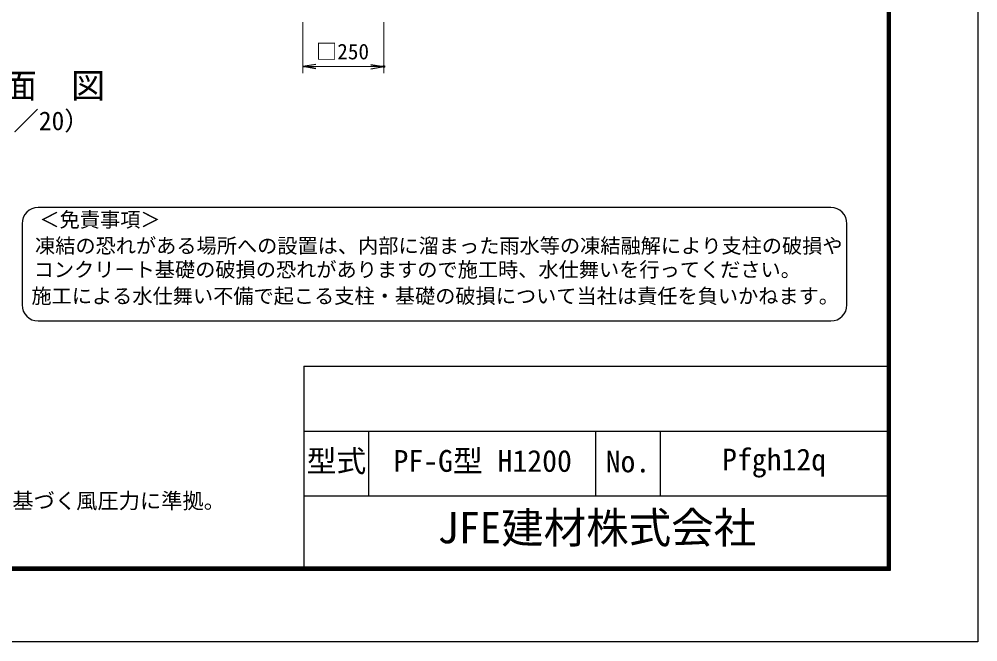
# Model space of a CAD drawing. Units: millimetres, scale not verified. Extents: x -4200 to 4200, y -2970 to 2970.
# Drawn here: x 1242 to 4200, y -2970 to -1050 of the extents above; entities that cross this region are included whole.
import ezdxf
from ezdxf.enums import TextEntityAlignment as Align

# ---------------------------------------------------------------- set-up
doc = ezdxf.new("R2010")
doc.units = ezdxf.units.MM
doc.header["$LTSCALE"] = 10
doc.header["$PDMODE"] = 32
doc.header["$PDSIZE"] = 5
for name, color, linetype, lineweight in [('0-7_D-STR-DIM', 7, 'Continuous', 13), ('0-B_D-TTL-TXT', 7, 'Continuous', 25), ('0-C_D-TTL', 7, 'Continuous', 25)]:
    doc.layers.add(name, color=color, linetype=linetype, lineweight=lineweight)
doc.layers.add('0-8_0', color=7, linetype='Continuous')
doc.layers.add('0-9_Defpoints', color=8, linetype='Continuous')
doc.styles.add('ＭＳ ゴシック', font='')
doc.styles.get('ＭＳ ゴシック').set_extended_font_data('MS Gothic')

# ---------------------------------------------------------------- blocks, each defined once
blk = doc.blocks.new('_Open')
at = {"layer": '0-8_0'}
blk.add_line((-10, 1.667), (0, 0), dxfattribs=at)
blk.add_lwpolyline([(-10, -1.667), (0, 0), (-10, 0)], dxfattribs=at)

msp = doc.modelspace()

# ---------------------------------------------------------------- linework, layer by layer
at = {"layer": '0-7_D-STR-DIM'}
for p, q in [((2116.99, -1058.63), (2116.99, -1215.95)), ((2366.99, -1058.63), (2366.99, -1215.95)), ((2156.99, -1195.95), (2326.99, -1195.95))]:
    msp.add_line(p, q, dxfattribs=at)
at = {"layer": '0-9_Defpoints'}
msp.add_point((2366.99, -1195.95), dxfattribs=at)
at = {"layer": '0-B_D-TTL-TXT', "color": 2}
for p, q in [((3746.29, -1630.49), (1300.74, -1630.49)), ((1250.74, -1680.49), (1250.74, -1930.49)), ((3796.29, -1930.49), (3796.29, -1680.49)), ((1300.74, -1980.49), (3746.29, -1980.49))]:
    msp.add_line(p, q, dxfattribs=at)
for centre, start, end in [((1300.74, -1680.49), 90, 180), ((3746.29, -1680.49), 0, 90), ((1300.74, -1930.49), 180, 270), ((3746.29, -1930.49), 270, 0)]:
    msp.add_arc(centre, 50, start, end, dxfattribs=at)
at = {"layer": '0-C_D-TTL'}
for p, q in [((2120, -2120), (2120, -2740)), ((2120, -2120), (3920, -2120)), ((2120, -2320), (3920, -2320)), ((2320, -2320), (2320, -2520)), ((3020, -2320), (3020, -2520)), ((3220, -2320), (3220, -2520)), ((2120, -2520), (3920, -2520))]:
    msp.add_line(p, q, dxfattribs=at)
at = {"layer": '0-C_D-TTL', "color": 2}
msp.add_lwpolyline([(-4200, 2970), (4200, 2970), (4200, -2970), (-4200, -2970)], close=True, dxfattribs=at)
at = {"layer": '0-C_D-TTL'}
for points in [[(-3930, 2750), (3930, 2750), (3930, -2750), (-3930, -2750)], [(-3927.5, 2747.5), (3927.5, 2747.5), (3927.5, -2747.5), (-3927.5, -2747.5)], [(-3925, 2745), (3925, 2745), (3925, -2745), (-3925, -2745)], [(-3922.5, 2742.5), (3922.5, 2742.5), (3922.5, -2742.5), (-3922.5, -2742.5)], [(-3920, 2740), (3920, 2740), (3920, -2740), (-3920, -2740)]]:
    msp.add_lwpolyline(points, close=True, dxfattribs=at)

# ---------------------------------------------------------------- block references
at = {"layer": '0-7_D-STR-DIM', "xscale": 4, "yscale": 4, "rotation": 180}
msp.add_blockref('_Open', (2116.99, -1195.95), dxfattribs=at)
at = {"layer": '0-7_D-STR-DIM', "xscale": 4, "yscale": 4}
msp.add_blockref('_Open', (2366.99, -1195.95), dxfattribs=at)

# ---------------------------------------------------------------- texts
at = {"layer": '0-7_D-STR-DIM', "style": 'ＭＳ ゴシック'}
msp.add_text('□250', height=48.09, dxfattribs=at).set_placement((2157.84, -1188.19), align=Align.BOTTOM_LEFT)
at = {"layer": '0-B_D-TTL-TXT', "style": 'ＭＳ ゴシック'}
for s, height, p in [('正\u3000面\u3000図', 76.98, (982.09, -1316.31)), ('（S=1／20）', 57.7, (1027.57, -1409.5)), ('＜免責事項＞ \u3000\u3000', 45.67, (1304.45, -1704.67)), ('凍結の恐れがある場所への設置は、内部に溜まった雨水等の凍結融解により支柱の破損や', 45.67, (1290.92, -1785.17)), ('コンクリート基礎の破損の恐れがありますので施工時、水仕舞いを行ってください。', 45.67, (1286.81, -1858.59)), ('施工による水仕舞い不備で起こる支柱・基礎の破損について当社は責任を負いかねます。 ', 45.67, (1279.82, -1940.08)), ('型式', 67.38, (2129.04, -2466.53)), ('PF-G型 H1200', 67.38, (2397.11, -2466)), ('No.', 67.38, (3051.78, -2467.6)), ('Pfgh12q', 67.38, (3410.81, -2461.73)), ('（設計条件）風荷重：昭和57年改正 建築基準法・同施行令に基づく風圧力に準拠。', 48.09, (-582.45, -2573.6)), ('JFE建材株式会社', 96.19, (2532.69, -2694.95))]:
    msp.add_text(s, height=height, dxfattribs=at).set_placement(p, align=Align.BOTTOM_LEFT)

doc.saveas('drawing.dxf')
